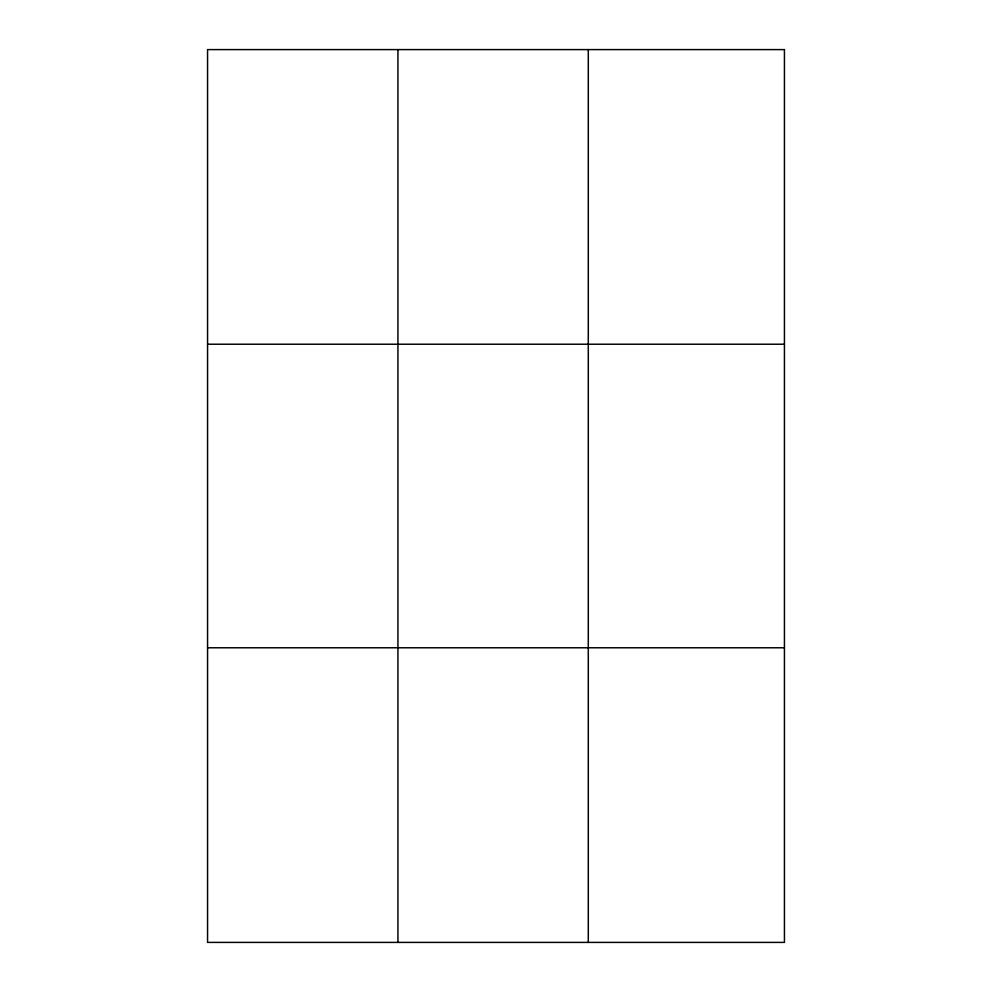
<?xml version="1.0" encoding="UTF-8"?>
<svg xmlns="http://www.w3.org/2000/svg" width="992" height="992" viewBox="0 0 992 992"><rect width="100%" height="100%" fill="white"/><g stroke="black" fill="none" stroke-linecap="round" stroke-linejoin="round"><path stroke-width="1.49" d="M397.928 942.4L397.928 49.6M588.293 942.4L588.293 49.6M207.564 344.224L784.436 344.224M207.564 647.776L784.436 647.776M784.436 49.6L784.436 942.4L207.564 942.4L207.564 49.6L784.436 49.6"/></g></svg>
